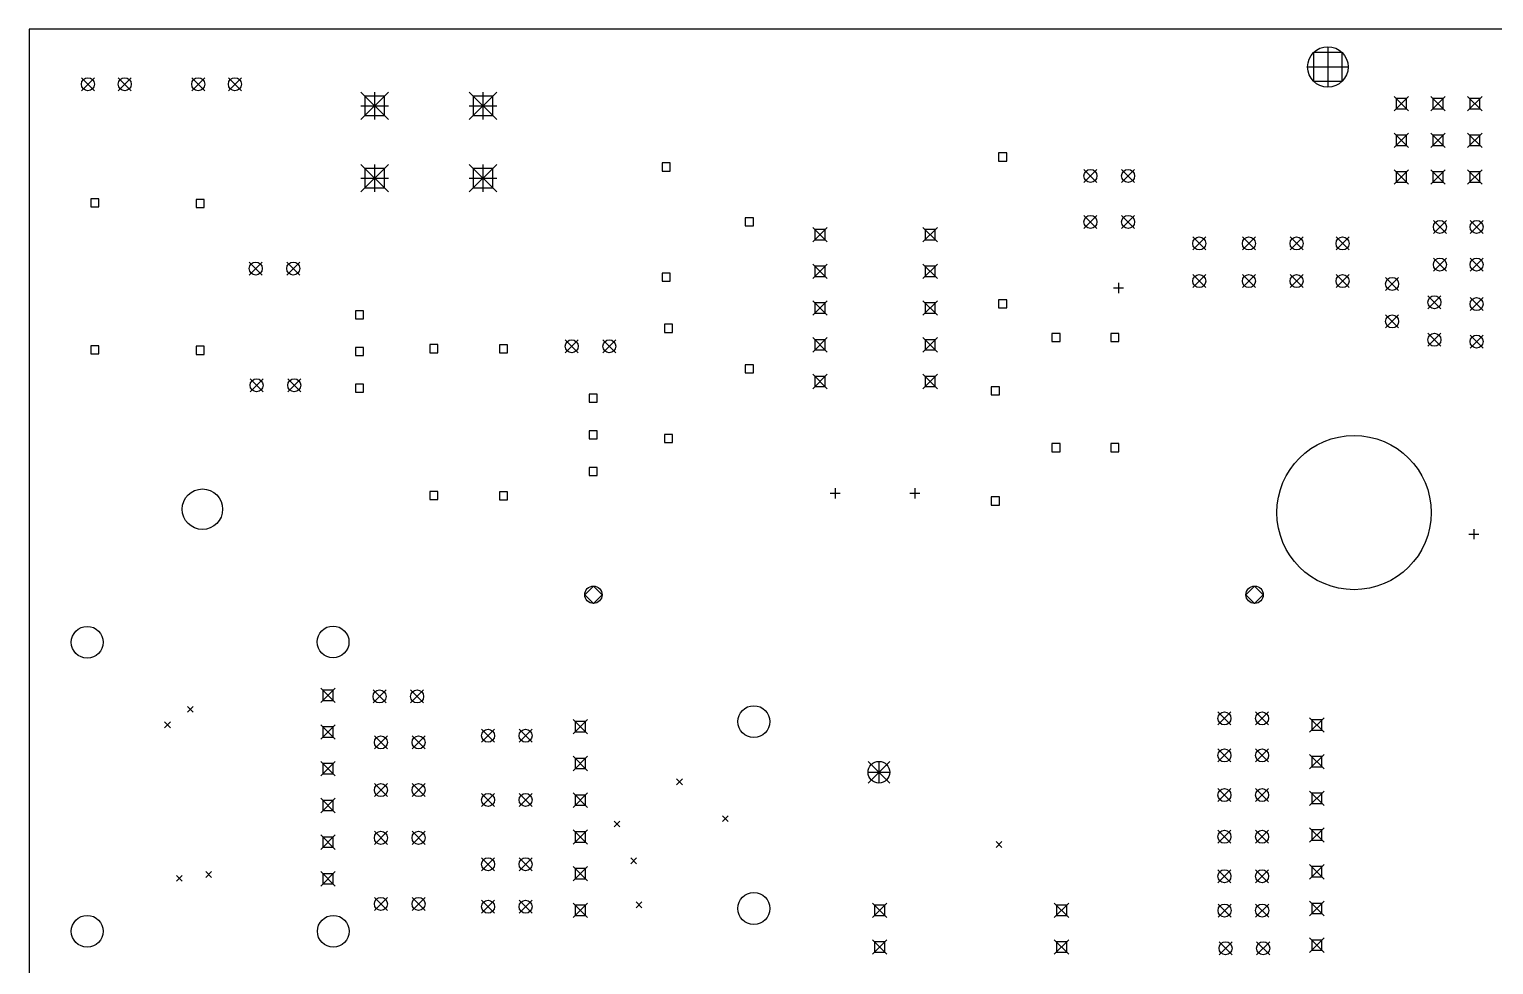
# Model space of a CAD drawing. Extents: x 10 to 419, y -285 to -23.
# Drawn here: x 12.6 to 113.8, y -87.7 to -23 of the extents above; entities that cross this region are included whole.
import ezdxf

# ---------------------------------------------------------------- set-up
doc = ezdxf.new("R2010")
doc.units = 0
doc.layers.add('BLACK', color=7, linetype='CONTINUOUS')

msp = doc.modelspace()

# ---------------------------------------------------------------- linework, layer by layer
at = {"layer": 'BLACK', "linetype": 'CONTINUOUS'}
for p, q in [((418.973, -23), (12.573, -23)), ((12.573, -23), (12.573, -216.5)), ((102.362, -24.2053), (102.362, -27.0053)), ((103.352, -24.6154), (101.372, -24.6154)), ((101.372, -24.6154), (101.372, -26.5953)), ((103.352, -26.5953), (103.352, -24.6154)), ((100.962, -25.6053), (103.762, -25.6053)), ((16.182, -26.3491), (17.082, -27.2491)), ((17.082, -26.3491), (16.182, -27.2491)), ((18.722, -26.3491), (19.622, -27.2491)), ((19.622, -26.3491), (18.722, -27.2491)), ((23.802, -26.3491), (24.702, -27.2491)), ((24.702, -26.3491), (23.802, -27.2491)), ((26.342, -26.3491), (27.242, -27.2491)), ((27.242, -26.3491), (26.342, -27.2491)), ((101.372, -26.5953), (103.352, -26.5953)), ((35.502, -27.35), (37.402, -29.25)), ((37.402, -27.35), (35.502, -29.25)), ((35.502, -28.3), (37.402, -28.3)), ((37.1238, -27.6282), (35.7802, -27.6282)), ((35.7802, -27.6282), (35.7802, -28.9718)), ((36.452, -27.35), (36.452, -29.25)), ((37.1238, -28.9718), (37.1238, -27.6282)), ((42.992, -27.35), (44.892, -29.25)), ((44.892, -27.35), (42.992, -29.25)), ((42.992, -28.3), (44.892, -28.3)), ((44.6138, -27.6282), (43.2702, -27.6282)), ((43.2702, -27.6282), (43.2702, -28.9718)), ((43.942, -27.35), (43.942, -29.25)), ((44.6138, -28.9718), (44.6138, -27.6282)), ((106.942, -27.6453), (107.942, -28.6453)), ((107.942, -27.6453), (106.942, -28.6453)), ((107.796, -27.7918), (107.088, -27.7918)), ((107.088, -27.7918), (107.088, -28.4989)), ((107.796, -28.4989), (107.796, -27.7918)), ((109.482, -27.6453), (110.482, -28.6453)), ((110.482, -27.6453), (109.482, -28.6453)), ((110.336, -27.7918), (109.628, -27.7918)), ((109.628, -27.7918), (109.628, -28.4989)), ((110.336, -28.4989), (110.336, -27.7918)), ((112.022, -27.6453), (113.022, -28.6453)), ((113.022, -27.6453), (112.022, -28.6453)), ((112.876, -27.7918), (112.168, -27.7918)), ((112.168, -27.7918), (112.168, -28.4989)), ((112.876, -28.4989), (112.876, -27.7918)), ((35.7802, -28.9718), (37.1238, -28.9718)), ((43.2702, -28.9718), (44.6138, -28.9718)), ((107.088, -28.4989), (107.796, -28.4989)), ((109.628, -28.4989), (110.336, -28.4989)), ((112.168, -28.4989), (112.876, -28.4989)), ((106.942, -30.1853), (107.942, -31.1853)), ((107.942, -30.1853), (106.942, -31.1853)), ((107.796, -30.3318), (107.088, -30.3318)), ((107.088, -30.3318), (107.088, -31.0389)), ((107.796, -31.0389), (107.796, -30.3318)), ((109.482, -30.1853), (110.482, -31.1853)), ((110.482, -30.1853), (109.482, -31.1853)), ((110.336, -30.3318), (109.628, -30.3318)), ((109.628, -30.3318), (109.628, -31.0389)), ((110.336, -31.0389), (110.336, -30.3318)), ((112.022, -30.1853), (113.022, -31.1853)), ((113.022, -30.1853), (112.022, -31.1853)), ((112.876, -30.3318), (112.168, -30.3318)), ((112.168, -30.3318), (112.168, -31.0389)), ((112.876, -31.0389), (112.876, -30.3318)), ((107.088, -31.0389), (107.796, -31.0389)), ((109.628, -31.0389), (110.336, -31.0389)), ((112.168, -31.0389), (112.876, -31.0389)), ((35.502, -32.35), (37.402, -34.25)), ((37.402, -32.35), (35.502, -34.25)), ((36.452, -32.35), (36.452, -34.25)), ((42.992, -32.35), (44.892, -34.25)), ((44.892, -32.35), (42.992, -34.25)), ((43.942, -32.35), (43.942, -34.25)), ((56.8928, -32.2472), (56.3272, -32.2472)), ((56.3272, -32.2472), (56.3272, -32.8128)), ((56.8928, -32.8128), (56.8928, -32.2472)), ((80.1628, -31.5472), (79.5972, -31.5472)), ((79.5972, -31.5472), (79.5972, -32.1128)), ((79.5972, -32.1128), (80.1628, -32.1128)), ((80.1628, -32.1128), (80.1628, -31.5472)), ((35.502, -33.3), (37.402, -33.3)), ((37.1238, -32.6282), (35.7802, -32.6282)), ((35.7802, -32.6282), (35.7802, -33.9718)), ((37.1238, -33.9718), (37.1238, -32.6282)), ((42.992, -33.3), (44.892, -33.3)), ((44.6138, -32.6282), (43.2702, -32.6282)), ((43.2702, -32.6282), (43.2702, -33.9718)), ((44.6138, -33.9718), (44.6138, -32.6282)), ((56.3272, -32.8128), (56.8928, -32.8128)), ((85.499, -32.6991), (86.399, -33.5991)), ((86.399, -32.6991), (85.499, -33.5991)), ((88.099, -32.6991), (88.999, -33.5991)), ((88.999, -32.6991), (88.099, -33.5991)), ((106.942, -32.7253), (107.942, -33.7253)), ((107.942, -32.7253), (106.942, -33.7253)), ((107.796, -32.8718), (107.088, -32.8718)), ((107.088, -32.8718), (107.088, -33.5789)), ((107.796, -33.5789), (107.796, -32.8718)), ((109.482, -32.7253), (110.482, -33.7253)), ((110.482, -32.7253), (109.482, -33.7253)), ((110.336, -32.8718), (109.628, -32.8718)), ((109.628, -32.8718), (109.628, -33.5789)), ((110.336, -33.5789), (110.336, -32.8718)), ((112.022, -32.7253), (113.022, -33.7253)), ((113.022, -32.7253), (112.022, -33.7253)), ((112.876, -32.8718), (112.168, -32.8718)), ((112.168, -32.8718), (112.168, -33.5789)), ((112.876, -33.5789), (112.876, -32.8718)), ((35.7802, -33.9718), (37.1238, -33.9718)), ((43.2702, -33.9718), (44.6138, -33.9718)), ((107.088, -33.5789), (107.796, -33.5789)), ((109.628, -33.5789), (110.336, -33.5789)), ((112.168, -33.5789), (112.876, -33.5789)), ((17.3828, -34.7272), (16.8172, -34.7272)), ((16.8172, -34.7272), (16.8172, -35.2928)), ((16.8172, -35.2928), (17.3828, -35.2928)), ((17.3828, -35.2928), (17.3828, -34.7272)), ((24.6668, -34.7713), (24.1012, -34.7713)), ((24.1012, -34.7713), (24.1012, -35.337)), ((24.1012, -35.337), (24.6668, -35.337)), ((24.6668, -35.337), (24.6668, -34.7713)), ((62.6398, -36.0413), (62.0742, -36.0413)), ((62.0742, -36.0413), (62.0742, -36.607)), ((62.6398, -36.607), (62.6398, -36.0413)), ((85.499, -35.8741), (86.399, -36.7741)), ((86.399, -35.8741), (85.499, -36.7741)), ((88.099, -35.8741), (88.999, -36.7741)), ((88.999, -35.8741), (88.099, -36.7741)), ((109.659, -36.2251), (110.559, -37.1251)), ((110.559, -36.2251), (109.659, -37.1251)), ((112.199, -36.2251), (113.099, -37.1251)), ((113.099, -36.2251), (112.199, -37.1251)), ((62.0742, -36.607), (62.6398, -36.607)), ((66.7475, -36.7081), (67.7475, -37.7081)), ((67.7475, -36.7081), (66.7475, -37.7081)), ((67.6011, -36.8546), (66.8939, -36.8546)), ((66.8939, -36.8546), (66.8939, -37.5617)), ((67.6011, -37.5617), (67.6011, -36.8546)), ((74.3675, -36.7081), (75.3675, -37.7081)), ((75.3675, -36.7081), (74.3675, -37.7081)), ((75.2211, -36.8546), (74.5139, -36.8546)), ((74.5139, -36.8546), (74.5139, -37.5617)), ((75.2211, -37.5617), (75.2211, -36.8546)), ((93.022, -37.3681), (93.922, -38.2681)), ((93.922, -37.3681), (93.022, -38.2681)), ((96.451, -37.3681), (97.351, -38.2681)), ((97.351, -37.3681), (96.451, -38.2681)), ((99.753, -37.3681), (100.653, -38.2681)), ((100.653, -37.3681), (99.753, -38.2681)), ((102.928, -37.3681), (103.828, -38.2681)), ((103.828, -37.3681), (102.928, -38.2681)), ((66.8939, -37.5617), (67.6011, -37.5617)), ((74.5139, -37.5617), (75.2211, -37.5617)), ((27.78, -39.1), (28.68, -40)), ((28.68, -39.1), (27.78, -40)), ((30.38, -39.1), (31.28, -40)), ((31.28, -39.1), (30.38, -40)), ((66.7475, -39.2481), (67.7475, -40.2481)), ((67.7475, -39.2481), (66.7475, -40.2481)), ((67.6011, -39.3946), (66.8939, -39.3946)), ((66.8939, -39.3946), (66.8939, -40.1017)), ((67.6011, -40.1017), (67.6011, -39.3946)), ((74.3675, -39.2481), (75.3675, -40.2481)), ((75.3675, -39.2481), (74.3675, -40.2481)), ((75.2211, -39.3946), (74.5139, -39.3946)), ((74.5139, -39.3946), (74.5139, -40.1017)), ((75.2211, -40.1017), (75.2211, -39.3946)), ((109.659, -38.8251), (110.559, -39.7251)), ((110.559, -38.8251), (109.659, -39.7251)), ((112.199, -38.8251), (113.099, -39.7251)), ((113.099, -38.8251), (112.199, -39.7251)), ((56.8928, -39.8672), (56.3272, -39.8672)), ((56.3272, -39.8672), (56.3272, -40.4328)), ((56.3272, -40.4328), (56.8928, -40.4328)), ((56.8928, -40.4328), (56.8928, -39.8672)), ((66.8939, -40.1017), (67.6011, -40.1017)), ((74.5139, -40.1017), (75.2211, -40.1017)), ((93.022, -39.9681), (93.922, -40.8681)), ((93.922, -39.9681), (93.022, -40.8681)), ((96.451, -39.9681), (97.351, -40.8681)), ((97.351, -39.9681), (96.451, -40.8681)), ((99.753, -39.9681), (100.653, -40.8681)), ((100.653, -39.9681), (99.753, -40.8681)), ((102.928, -39.9681), (103.828, -40.8681)), ((103.828, -39.9681), (102.928, -40.8681)), ((106.357, -40.1621), (107.257, -41.0621)), ((107.257, -40.1621), (106.357, -41.0621)), ((87.534, -40.894), (88.234, -40.894)), ((87.884, -40.544), (87.884, -41.244)), ((109.278, -41.4321), (110.178, -42.3321)), ((110.178, -41.4321), (109.278, -42.3321)), ((35.6904, -42.4654), (35.1248, -42.4654)), ((35.1248, -42.4654), (35.1248, -43.031)), ((35.6904, -43.031), (35.6904, -42.4654)), ((66.7475, -41.7881), (67.7475, -42.7881)), ((67.7475, -41.7881), (66.7475, -42.7881)), ((67.6011, -41.9346), (66.8939, -41.9346)), ((66.8939, -41.9346), (66.8939, -42.6417)), ((67.6011, -42.6417), (67.6011, -41.9346)), ((74.3675, -41.7881), (75.3675, -42.7881)), ((75.3675, -41.7881), (74.3675, -42.7881)), ((75.2211, -41.9346), (74.5139, -41.9346)), ((74.5139, -41.9346), (74.5139, -42.6417)), ((75.2211, -42.6417), (75.2211, -41.9346)), ((80.1628, -41.7072), (79.5972, -41.7072)), ((79.5972, -41.7072), (79.5972, -42.2728)), ((79.5972, -42.2728), (80.1628, -42.2728)), ((80.1628, -42.2728), (80.1628, -41.7072)), ((112.199, -41.5591), (113.099, -42.4591)), ((113.099, -41.5591), (112.199, -42.4591)), ((35.1248, -43.031), (35.6904, -43.031)), ((57.0518, -43.4073), (56.4862, -43.4073)), ((56.4862, -43.4073), (56.4862, -43.973)), ((57.0518, -43.973), (57.0518, -43.4073)), ((66.8939, -42.6417), (67.6011, -42.6417)), ((74.5139, -42.6417), (75.2211, -42.6417)), ((106.357, -42.7621), (107.257, -43.6621)), ((107.257, -42.7621), (106.357, -43.6621)), ((49.63, -44.48), (50.53, -45.38)), ((50.53, -44.48), (49.63, -45.38)), ((52.23, -44.48), (53.13, -45.38)), ((53.13, -44.48), (52.23, -45.38)), ((56.4862, -43.973), (57.0518, -43.973)), ((66.7475, -44.3281), (67.7475, -45.3281)), ((67.7475, -44.3281), (66.7475, -45.3281)), ((67.6011, -44.4746), (66.8939, -44.4746)), ((66.8939, -44.4746), (66.8939, -45.1817)), ((67.6011, -45.1817), (67.6011, -44.4746)), ((74.3675, -44.3281), (75.3675, -45.3281)), ((75.3675, -44.3281), (74.3675, -45.3281)), ((75.2211, -44.4746), (74.5139, -44.4746)), ((74.5139, -44.4746), (74.5139, -45.1817)), ((75.2211, -45.1817), (75.2211, -44.4746)), ((83.8488, -44.0423), (83.2832, -44.0423)), ((83.2832, -44.0423), (83.2832, -44.608)), ((83.8488, -44.608), (83.8488, -44.0423)), ((87.9128, -44.0423), (87.3472, -44.0423)), ((87.3472, -44.0423), (87.3472, -44.608)), ((87.9128, -44.608), (87.9128, -44.0423)), ((109.278, -44.0321), (110.178, -44.9321)), ((110.178, -44.0321), (109.278, -44.9321)), ((112.199, -44.1591), (113.099, -45.0591)), ((113.099, -44.1591), (112.199, -45.0591)), ((17.3828, -44.8872), (16.8172, -44.8872)), ((16.8172, -44.8872), (16.8172, -45.4528)), ((16.8172, -45.4528), (17.3828, -45.4528)), ((17.3828, -45.4528), (17.3828, -44.8872)), ((24.6668, -44.9313), (24.1012, -44.9313)), ((24.1012, -44.9313), (24.1012, -45.497)), ((24.1012, -45.497), (24.6668, -45.497)), ((24.6668, -45.497), (24.6668, -44.9313)), ((35.6904, -45.0054), (35.1248, -45.0054)), ((35.1248, -45.0054), (35.1248, -45.571)), ((35.6904, -45.571), (35.6904, -45.0054)), ((40.8328, -44.8072), (40.2672, -44.8072)), ((40.2672, -44.8072), (40.2672, -45.3728)), ((40.2672, -45.3728), (40.8328, -45.3728)), ((40.8328, -45.3728), (40.8328, -44.8072)), ((45.6472, -44.8276), (45.0816, -44.8276)), ((45.0816, -44.8276), (45.0816, -45.3932)), ((45.0816, -45.3932), (45.6472, -45.3932)), ((45.6472, -45.3932), (45.6472, -44.8276)), ((66.8939, -45.1817), (67.6011, -45.1817)), ((74.5139, -45.1817), (75.2211, -45.1817)), ((83.2832, -44.608), (83.8488, -44.608)), ((87.3472, -44.608), (87.9128, -44.608)), ((35.1248, -45.571), (35.6904, -45.571)), ((62.6398, -46.2013), (62.0742, -46.2013)), ((62.0742, -46.2013), (62.0742, -46.767)), ((62.6398, -46.767), (62.6398, -46.2013)), ((27.841, -47.1771), (28.741, -48.0771)), ((28.741, -47.1771), (27.841, -48.0771)), ((30.441, -47.1771), (31.341, -48.0771)), ((31.341, -47.1771), (30.441, -48.0771)), ((35.6904, -47.5454), (35.1248, -47.5454)), ((35.1248, -47.5454), (35.1248, -48.111)), ((35.6904, -48.111), (35.6904, -47.5454)), ((62.0742, -46.767), (62.6398, -46.767)), ((66.7475, -46.8681), (67.7475, -47.8681)), ((67.7475, -46.8681), (66.7475, -47.8681)), ((67.6011, -47.0146), (66.8939, -47.0146)), ((66.8939, -47.0146), (66.8939, -47.7217)), ((67.6011, -47.7217), (67.6011, -47.0146)), ((74.3675, -46.8681), (75.3675, -47.8681)), ((75.3675, -46.8681), (74.3675, -47.8681)), ((75.2211, -47.0146), (74.5139, -47.0146)), ((74.5139, -47.0146), (74.5139, -47.7217)), ((75.2211, -47.7217), (75.2211, -47.0146)), ((35.1248, -48.111), (35.6904, -48.111)), ((51.8448, -48.2312), (51.2792, -48.2312)), ((51.2792, -48.2312), (51.2792, -48.7968)), ((51.8448, -48.7968), (51.8448, -48.2312)), ((66.8939, -47.7217), (67.6011, -47.7217)), ((74.5139, -47.7217), (75.2211, -47.7217)), ((79.6578, -47.7232), (79.0922, -47.7232)), ((79.0922, -47.7232), (79.0922, -48.2888)), ((79.0922, -48.2888), (79.6578, -48.2888)), ((79.6578, -48.2888), (79.6578, -47.7232)), ((51.2792, -48.7968), (51.8448, -48.7968)), ((51.8448, -50.7712), (51.2792, -50.7712)), ((51.2792, -50.7712), (51.2792, -51.3368)), ((51.2792, -51.3368), (51.8448, -51.3368)), ((51.8448, -51.3368), (51.8448, -50.7712)), ((57.0518, -51.0273), (56.4862, -51.0273)), ((56.4862, -51.0273), (56.4862, -51.593)), ((56.4862, -51.593), (57.0518, -51.593)), ((57.0518, -51.593), (57.0518, -51.0273)), ((83.8488, -51.6623), (83.2832, -51.6623)), ((83.2832, -51.6623), (83.2832, -52.228)), ((83.2832, -52.228), (83.8488, -52.228)), ((83.8488, -52.228), (83.8488, -51.6623)), ((87.9128, -51.6623), (87.3472, -51.6623)), ((87.3472, -51.6623), (87.3472, -52.228)), ((87.3472, -52.228), (87.9128, -52.228)), ((87.9128, -52.228), (87.9128, -51.6623)), ((51.8448, -53.3112), (51.2792, -53.3112)), ((51.2792, -53.3112), (51.2792, -53.8768)), ((51.8448, -53.8768), (51.8448, -53.3112)), ((51.2792, -53.8768), (51.8448, -53.8768)), ((40.8328, -54.9672), (40.2672, -54.9672)), ((40.2672, -54.9672), (40.2672, -55.5328)), ((40.2672, -55.5328), (40.8328, -55.5328)), ((40.8328, -55.5328), (40.8328, -54.9672)), ((45.6472, -54.9876), (45.0816, -54.9876)), ((45.0816, -54.9876), (45.0816, -55.5532)), ((45.0816, -55.5532), (45.6472, -55.5532)), ((45.6472, -55.5532), (45.6472, -54.9876)), ((67.94, -55.1), (68.64, -55.1)), ((68.29, -54.75), (68.29, -55.45)), ((73.45, -55.1), (74.15, -55.1)), ((73.8, -54.75), (73.8, -55.45)), ((79.6578, -55.3432), (79.0922, -55.3432)), ((79.0922, -55.3432), (79.0922, -55.9088)), ((79.6578, -55.9088), (79.6578, -55.3432)), ((79.0922, -55.9088), (79.6578, -55.9088)), ((112.46, -57.58), (112.46, -58.28)), ((112.11, -57.93), (112.81, -57.93)), ((51.58, -61.52), (50.98, -62.12)), ((52.18, -62.12), (51.58, -61.52)), ((97.3, -61.52), (96.7, -62.12)), ((97.9, -62.12), (97.3, -61.52)), ((50.98, -62.12), (51.58, -62.72)), ((51.58, -62.72), (52.18, -62.12)), ((96.7, -62.12), (97.3, -62.72)), ((97.3, -62.72), (97.9, -62.12)), ((32.7344, -68.5723), (33.7344, -69.5723)), ((33.7344, -68.5723), (32.7344, -69.5723)), ((33.588, -68.7187), (32.8808, -68.7187)), ((32.8808, -68.7187), (32.8808, -69.4258)), ((33.588, -69.4258), (33.588, -68.7187)), ((36.3404, -68.7035), (37.2404, -69.6035)), ((37.2404, -68.7035), (36.3404, -69.6035)), ((38.9404, -68.7035), (39.8404, -69.6035)), ((39.8404, -68.7035), (38.9404, -69.6035)), ((23.5094, -69.8425), (23.9094, -70.2425)), ((23.9094, -69.8425), (23.5094, -70.2425)), ((32.8808, -69.4258), (33.588, -69.4258)), ((50.173, -70.7491), (51.173, -71.7491)), ((51.173, -70.7491), (50.173, -71.7491)), ((94.76, -70.22), (95.66, -71.12)), ((95.66, -70.22), (94.76, -71.12)), ((97.36, -70.22), (98.26, -71.12)), ((98.26, -70.22), (97.36, -71.12)), ((101.1, -70.62), (102.1, -71.62)), ((102.1, -70.62), (101.1, -71.62)), ((101.954, -70.7664), (101.246, -70.7664)), ((101.246, -70.7664), (101.246, -71.4736)), ((101.954, -71.4736), (101.954, -70.7664)), ((21.9288, -70.9151), (22.3288, -71.3151)), ((22.3288, -70.9151), (21.9288, -71.3151)), ((32.7344, -71.1123), (33.7344, -72.1123)), ((33.7344, -71.1123), (32.7344, -72.1123)), ((33.588, -71.2587), (32.8808, -71.2587)), ((32.8808, -71.2587), (32.8808, -71.9658)), ((33.588, -71.9658), (33.588, -71.2587)), ((36.4374, -71.8785), (37.3374, -72.7785)), ((37.3374, -71.8785), (36.4374, -72.7785)), ((39.0374, -71.8785), (39.9374, -72.7785)), ((39.9374, -71.8785), (39.0374, -72.7785)), ((43.843, -71.4181), (44.743, -72.3181)), ((44.743, -71.4181), (43.843, -72.3181)), ((46.443, -71.4181), (47.343, -72.3181)), ((47.343, -71.4181), (46.443, -72.3181)), ((51.0266, -70.8956), (50.3194, -70.8956)), ((50.3194, -70.8956), (50.3194, -71.6027)), ((50.3194, -71.6027), (51.0266, -71.6027)), ((51.0266, -71.6027), (51.0266, -70.8956)), ((101.246, -71.4736), (101.954, -71.4736)), ((32.8808, -71.9658), (33.588, -71.9658)), ((94.76, -72.78), (95.66, -73.68)), ((95.66, -72.78), (94.76, -73.68)), ((97.36, -72.78), (98.26, -73.68)), ((98.26, -72.78), (97.36, -73.68)), ((32.7344, -73.6523), (33.7344, -74.6523)), ((33.7344, -73.6523), (32.7344, -74.6523)), ((33.588, -73.7987), (32.8808, -73.7987)), ((32.8808, -73.7987), (32.8808, -74.5058)), ((33.588, -74.5058), (33.588, -73.7987)), ((50.173, -73.2891), (51.173, -74.2891)), ((51.173, -73.2891), (50.173, -74.2891)), ((51.0266, -73.4356), (50.3194, -73.4356)), ((50.3194, -73.4356), (50.3194, -74.1427)), ((51.0266, -74.1427), (51.0266, -73.4356)), ((70.5732, -73.6466), (72.0732, -75.1466)), ((72.0732, -73.6466), (70.5732, -75.1466)), ((71.3232, -73.6466), (71.3232, -75.1466)), ((101.1, -73.16), (102.1, -74.16)), ((102.1, -73.16), (101.1, -74.16)), ((101.954, -73.3064), (101.246, -73.3064)), ((101.246, -73.3064), (101.246, -74.0136)), ((101.954, -74.0136), (101.954, -73.3064)), ((32.8808, -74.5058), (33.588, -74.5058)), ((50.3194, -74.1427), (51.0266, -74.1427)), ((57.331, -74.8591), (57.731, -75.2591)), ((57.731, -74.8591), (57.331, -75.2591)), ((70.5732, -74.3966), (72.0732, -74.3966)), ((101.246, -74.0136), (101.954, -74.0136)), ((36.4374, -75.1805), (37.3374, -76.0805)), ((37.3374, -75.1805), (36.4374, -76.0805)), ((39.0374, -75.1805), (39.9374, -76.0805)), ((39.9374, -75.1805), (39.0374, -76.0805)), ((43.843, -75.8631), (44.743, -76.7631)), ((44.743, -75.8631), (43.843, -76.7631)), ((46.443, -75.8631), (47.343, -76.7631)), ((47.343, -75.8631), (46.443, -76.7631)), ((50.173, -75.8291), (51.173, -76.8291)), ((51.173, -75.8291), (50.173, -76.8291)), ((94.76, -75.52), (95.66, -76.42)), ((95.66, -75.52), (94.76, -76.42)), ((97.36, -75.52), (98.26, -76.42)), ((98.26, -75.52), (97.36, -76.42)), ((101.1, -75.7), (102.1, -76.7)), ((102.1, -75.7), (101.1, -76.7)), ((101.954, -75.8464), (101.246, -75.8464)), ((101.246, -75.8464), (101.246, -76.5536)), ((101.954, -76.5536), (101.954, -75.8464)), ((32.7344, -76.1923), (33.7344, -77.1923)), ((33.7344, -76.1923), (32.7344, -77.1923)), ((33.588, -76.3387), (32.8808, -76.3387)), ((32.8808, -76.3387), (32.8808, -77.0458)), ((33.588, -77.0458), (33.588, -76.3387)), ((51.0266, -75.9756), (50.3194, -75.9756)), ((50.3194, -75.9756), (50.3194, -76.6827)), ((50.3194, -76.6827), (51.0266, -76.6827)), ((51.0266, -76.6827), (51.0266, -75.9756)), ((101.246, -76.5536), (101.954, -76.5536)), ((32.8808, -77.0458), (33.588, -77.0458)), ((53.013, -77.7801), (53.413, -78.1801)), ((53.413, -77.7801), (53.013, -78.1801)), ((60.506, -77.3991), (60.906, -77.7991)), ((60.906, -77.3991), (60.506, -77.7991)), ((32.7344, -78.7323), (33.7344, -79.7323)), ((33.7344, -78.7323), (32.7344, -79.7323)), ((33.588, -78.8787), (32.8808, -78.8787)), ((32.8808, -78.8787), (32.8808, -79.5858)), ((33.588, -79.5858), (33.588, -78.8787)), ((36.4374, -78.4825), (37.3374, -79.3825)), ((37.3374, -78.4825), (36.4374, -79.3825)), ((39.0374, -78.4825), (39.9374, -79.3825)), ((39.9374, -78.4825), (39.0374, -79.3825)), ((50.173, -78.3691), (51.173, -79.3691)), ((51.173, -78.3691), (50.173, -79.3691)), ((51.0266, -78.5156), (50.3194, -78.5156)), ((50.3194, -78.5156), (50.3194, -79.2227)), ((51.0266, -79.2227), (51.0266, -78.5156)), ((94.76, -78.41), (95.66, -79.31)), ((95.66, -78.41), (94.76, -79.31)), ((97.36, -78.41), (98.26, -79.31)), ((98.26, -78.41), (97.36, -79.31)), ((101.1, -78.24), (102.1, -79.24)), ((102.1, -78.24), (101.1, -79.24)), ((101.954, -78.3864), (101.246, -78.3864)), ((101.246, -78.3864), (101.246, -79.0936)), ((101.954, -79.0936), (101.954, -78.3864)), ((32.8808, -79.5858), (33.588, -79.5858)), ((50.3194, -79.2227), (51.0266, -79.2227)), ((79.43, -79.19), (79.83, -79.59)), ((79.83, -79.19), (79.43, -79.59)), ((101.246, -79.0936), (101.954, -79.0936)), ((43.843, -80.3081), (44.743, -81.2081)), ((44.743, -80.3081), (43.843, -81.2081)), ((46.443, -80.3081), (47.343, -81.2081)), ((47.343, -80.3081), (46.443, -81.2081)), ((50.173, -80.9091), (51.173, -81.9091)), ((51.173, -80.9091), (50.173, -81.9091)), ((54.156, -80.3201), (54.556, -80.7201)), ((54.556, -80.3201), (54.156, -80.7201)), ((101.1, -80.78), (102.1, -81.78)), ((102.1, -80.78), (101.1, -81.78)), ((101.954, -80.9264), (101.246, -80.9264)), ((101.246, -80.9264), (101.246, -81.6336)), ((101.954, -81.6336), (101.954, -80.9264)), ((22.7474, -81.5265), (23.1474, -81.9265)), ((23.1474, -81.5265), (22.7474, -81.9265)), ((24.7794, -81.2725), (25.1794, -81.6725)), ((25.1794, -81.2725), (24.7794, -81.6725)), ((32.7344, -81.2723), (33.7344, -82.2723)), ((33.7344, -81.2723), (32.7344, -82.2723)), ((33.588, -81.4187), (32.8808, -81.4187)), ((32.8808, -81.4187), (32.8808, -82.1258)), ((33.588, -82.1258), (33.588, -81.4187)), ((51.0266, -81.0556), (50.3194, -81.0556)), ((50.3194, -81.0556), (50.3194, -81.7627)), ((50.3194, -81.7627), (51.0266, -81.7627)), ((51.0266, -81.7627), (51.0266, -81.0556)), ((94.76, -81.14), (95.66, -82.04)), ((95.66, -81.14), (94.76, -82.04)), ((97.36, -81.14), (98.26, -82.04)), ((98.26, -81.14), (97.36, -82.04)), ((101.246, -81.6336), (101.954, -81.6336)), ((32.8808, -82.1258), (33.588, -82.1258)), ((36.4374, -83.0545), (37.3374, -83.9545)), ((37.3374, -83.0545), (36.4374, -83.9545)), ((39.0374, -83.0545), (39.9374, -83.9545)), ((39.9374, -83.0545), (39.0374, -83.9545)), ((43.843, -83.2451), (44.743, -84.1451)), ((44.743, -83.2451), (43.843, -84.1451)), ((46.443, -83.2451), (47.343, -84.1451)), ((47.343, -83.2451), (46.443, -84.1451)), ((50.173, -83.4491), (51.173, -84.4491)), ((51.173, -83.4491), (50.173, -84.4491)), ((51.0266, -83.5956), (50.3194, -83.5956)), ((50.3194, -83.5956), (50.3194, -84.3027)), ((51.0266, -84.3027), (51.0266, -83.5956)), ((54.537, -83.3681), (54.937, -83.7681)), ((54.937, -83.3681), (54.537, -83.7681)), ((70.874, -83.4491), (71.874, -84.4491)), ((71.874, -83.4491), (70.874, -84.4491)), ((71.7276, -83.5956), (71.0204, -83.5956)), ((71.0204, -83.5956), (71.0204, -84.3027)), ((71.7276, -84.3027), (71.7276, -83.5956)), ((83.449, -83.4491), (84.449, -84.4491)), ((84.449, -83.4491), (83.449, -84.4491)), ((84.3026, -83.5956), (83.5954, -83.5956)), ((83.5954, -83.5956), (83.5954, -84.3027)), ((84.3026, -84.3027), (84.3026, -83.5956)), ((94.77, -83.51), (95.67, -84.41)), ((95.67, -83.51), (94.77, -84.41)), ((97.37, -83.51), (98.27, -84.41)), ((98.27, -83.51), (97.37, -84.41)), ((101.1, -83.32), (102.1, -84.32)), ((102.1, -83.32), (101.1, -84.32)), ((101.954, -83.4664), (101.246, -83.4664)), ((101.246, -83.4664), (101.246, -84.1736)), ((101.954, -84.1736), (101.954, -83.4664)), ((50.3194, -84.3027), (51.0266, -84.3027)), ((71.0204, -84.3027), (71.7276, -84.3027)), ((83.5954, -84.3027), (84.3026, -84.3027)), ((101.246, -84.1736), (101.954, -84.1736)), ((70.874, -85.9891), (71.874, -86.9891)), ((71.874, -85.9891), (70.874, -86.9891)), ((83.449, -85.9891), (84.449, -86.9891)), ((84.449, -85.9891), (83.449, -86.9891)), ((101.1, -85.86), (102.1, -86.86)), ((102.1, -85.86), (101.1, -86.86)), ((101.954, -86.0064), (101.246, -86.0064)), ((101.246, -86.0064), (101.246, -86.7136)), ((101.954, -86.7136), (101.954, -86.0064)), ((71.7276, -86.1356), (71.0204, -86.1356)), ((71.0204, -86.1356), (71.0204, -86.8427)), ((71.0204, -86.8427), (71.7276, -86.8427)), ((71.7276, -86.8427), (71.7276, -86.1356)), ((84.3026, -86.1356), (83.5954, -86.1356)), ((83.5954, -86.1356), (83.5954, -86.8427)), ((83.5954, -86.8427), (84.3026, -86.8427)), ((84.3026, -86.8427), (84.3026, -86.1356)), ((94.84, -86.12), (95.74, -87.02)), ((95.74, -86.12), (94.84, -87.02)), ((97.44, -86.12), (98.34, -87.02)), ((98.34, -86.12), (97.44, -87.02)), ((101.246, -86.7136), (101.954, -86.7136))]:
    msp.add_line(p, q, dxfattribs=at)
at = {"layer": 'BLACK'}
for centre, radius in [((102.362, -25.6053), 1.4), ((16.632, -26.7991), 0.45), ((19.172, -26.7991), 0.45), ((24.252, -26.7991), 0.45), ((26.792, -26.7991), 0.45), ((85.949, -33.1491), 0.45), ((88.549, -33.1491), 0.45), ((85.949, -36.3241), 0.45), ((88.549, -36.3241), 0.45), ((110.109, -36.6751), 0.45), ((112.649, -36.6751), 0.45), ((93.472, -37.8181), 0.45), ((96.901, -37.8181), 0.45), ((100.203, -37.8181), 0.45), ((103.378, -37.8181), 0.45), ((28.23, -39.55), 0.45), ((30.83, -39.55), 0.45), ((110.109, -39.2751), 0.45), ((112.649, -39.2751), 0.45), ((93.472, -40.4181), 0.45), ((96.901, -40.4181), 0.45), ((100.203, -40.4181), 0.45), ((103.378, -40.4181), 0.45), ((106.807, -40.6121), 0.45), ((109.728, -41.8821), 0.45), ((112.649, -42.0091), 0.45), ((106.807, -43.2121), 0.45), ((50.08, -44.93), 0.45), ((52.68, -44.93), 0.45), ((109.728, -44.4821), 0.45), ((112.649, -44.6091), 0.45), ((28.291, -47.6271), 0.45), ((30.891, -47.6271), 0.45), ((104.173, -56.4327), 5.334), ((24.5439, -56.2), 1.4), ((51.58, -62.12), 0.6), ((97.3, -62.12), 0.6), ((16.5771, -65.405), 1.1), ((33.5788, -65.3796), 1.1), ((36.7904, -69.1535), 0.45), ((39.3904, -69.1535), 0.45), ((62.673, -70.8943), 1.1), ((95.21, -70.67), 0.45), ((97.81, -70.67), 0.45), ((36.8874, -72.3285), 0.45), ((39.4874, -72.3285), 0.45), ((44.293, -71.8681), 0.45), ((46.893, -71.8681), 0.45), ((95.21, -73.23), 0.45), ((97.81, -73.23), 0.45), ((71.3232, -74.3966), 0.75), ((36.8874, -75.6305), 0.45), ((39.4874, -75.6305), 0.45), ((44.293, -76.3131), 0.45), ((46.893, -76.3131), 0.45), ((95.21, -75.97), 0.45), ((97.81, -75.97), 0.45), ((36.8874, -78.9325), 0.45), ((39.4874, -78.9325), 0.45), ((95.21, -78.86), 0.45), ((97.81, -78.86), 0.45), ((44.293, -80.7581), 0.45), ((46.893, -80.7581), 0.45), ((95.21, -81.59), 0.45), ((97.81, -81.59), 0.45), ((62.673, -83.82), 1.1), ((36.8874, -83.5045), 0.45), ((39.4874, -83.5045), 0.45), ((44.293, -83.6951), 0.45), ((46.893, -83.6951), 0.45), ((95.22, -83.96), 0.45), ((97.82, -83.96), 0.45), ((16.5771, -85.3948), 1.1), ((33.5951, -85.3948), 1.1), ((95.29, -86.57), 0.45), ((97.89, -86.57), 0.45)]:
    msp.add_circle(centre, radius, dxfattribs=at)

doc.saveas('drawing.dxf')
